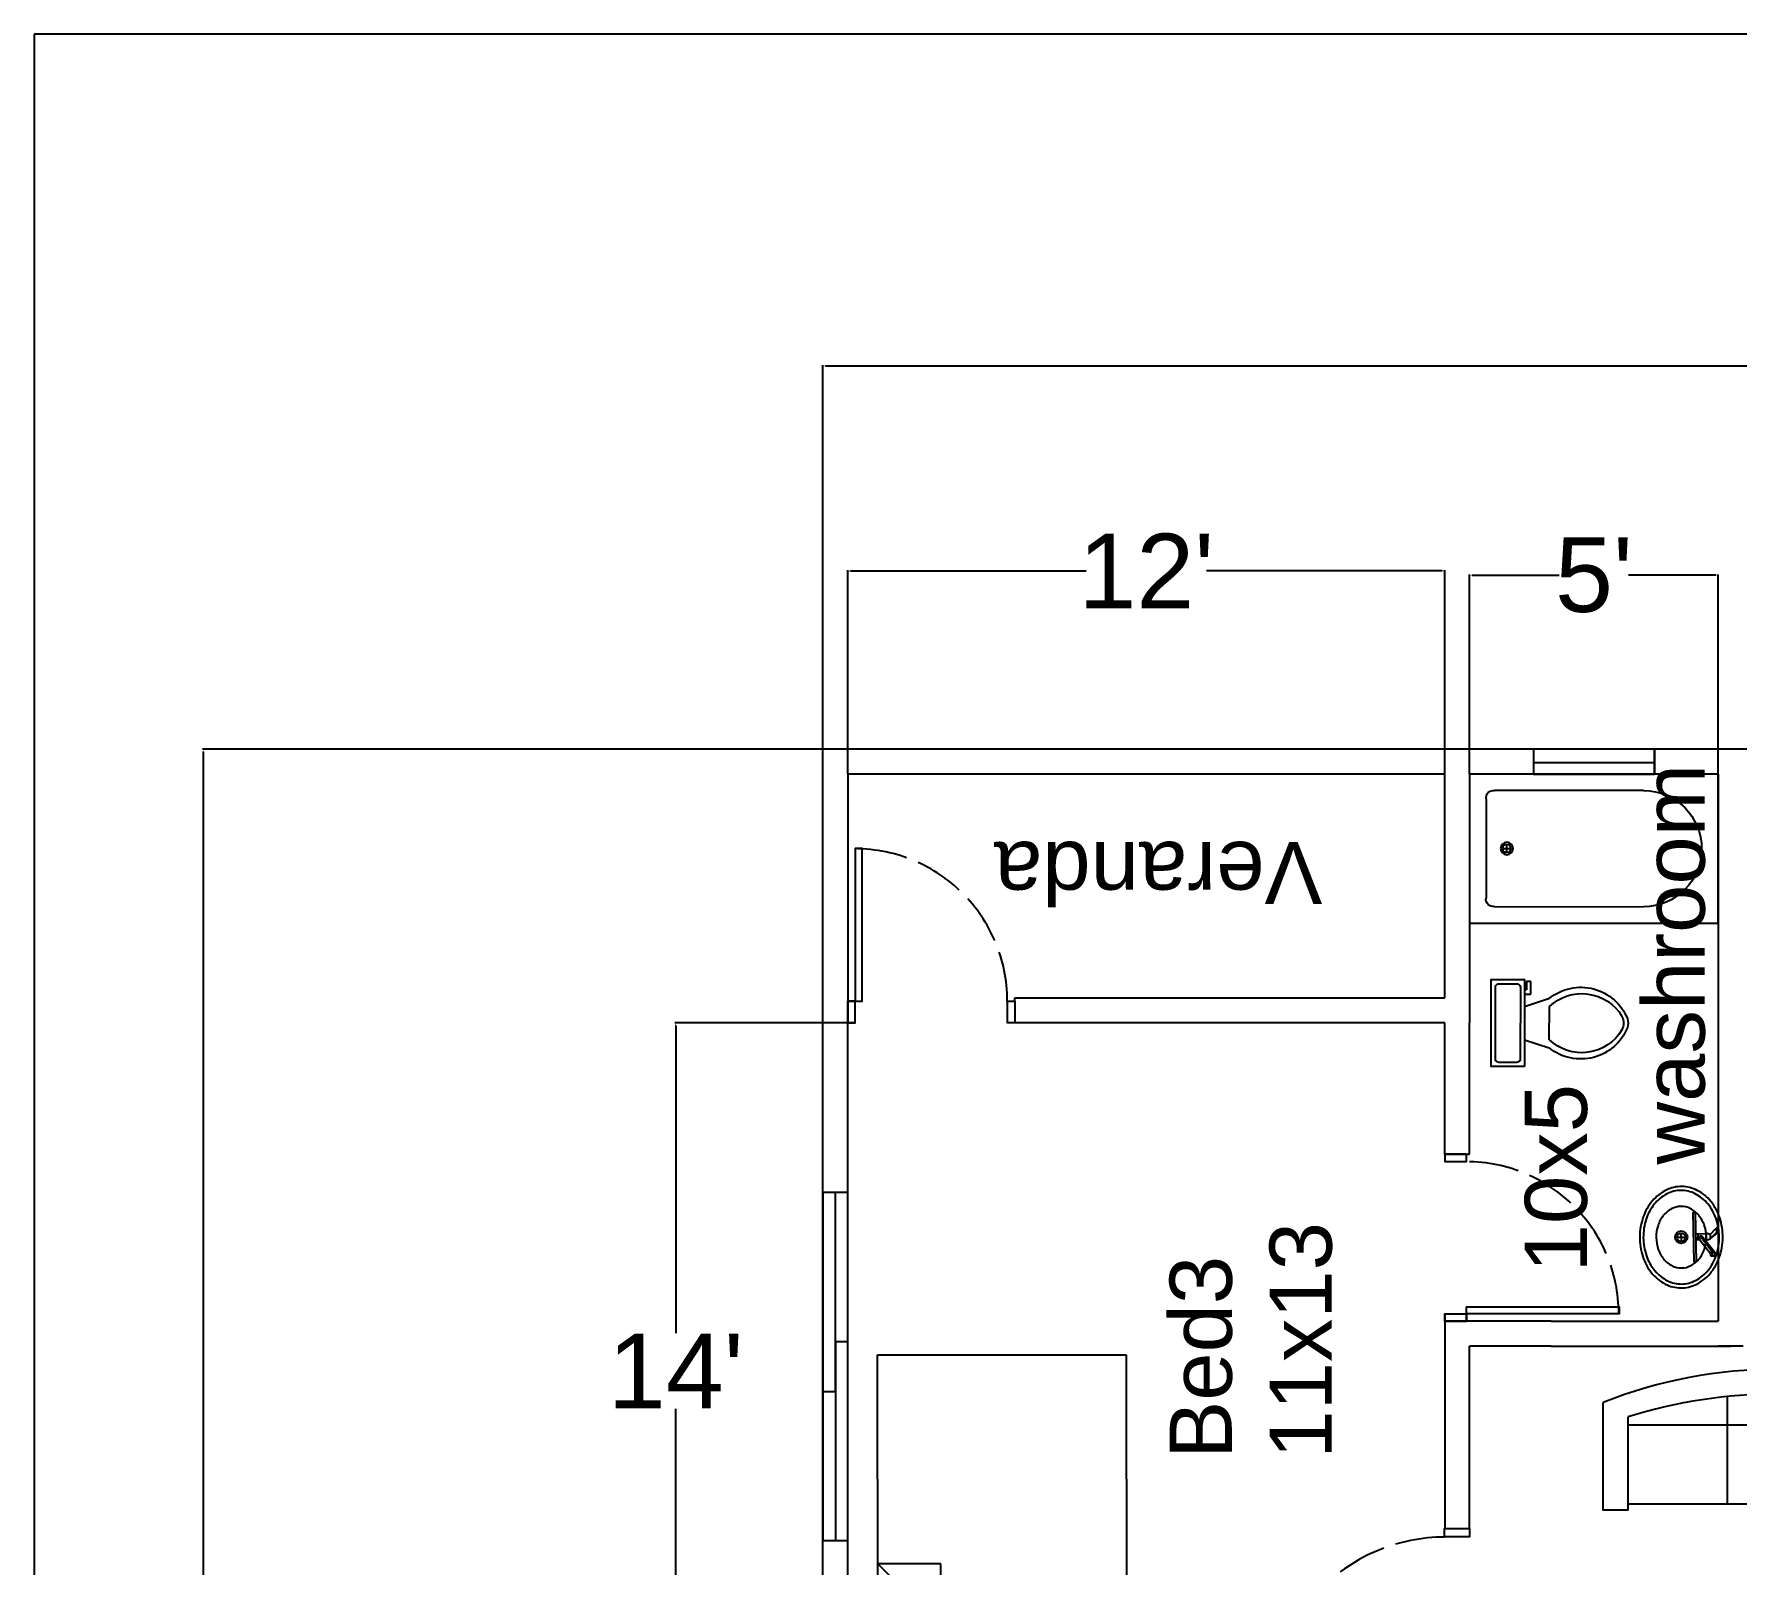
# Model space of a CAD drawing. Header units: inches. Extents: x -412 to 20037, y 548 to 16595.
# Drawn here: x 4942.9 to 5353.7, y 11939.5 to 12308.9 of the extents above; entities that cross this region are included whole.
import ezdxf

# ---------------------------------------------------------------- set-up
doc = ezdxf.new("R2010")
doc.units = ezdxf.units.IN
doc.header["$MEASUREMENT"] = 0
doc.linetypes.add('ACAD_ISO02W100', pattern=[15, 12, -3])
doc.layers.get('Defpoints').update_dxf_attribs({"color": 6})
doc.layers.add('bath', color=4, linetype='Continuous')
doc.layers.add('bed and sufa', color=90, linetype='Continuous')
doc.styles.get("Standard").update_dxf_attribs({"font": 'arial.ttf'})
doc.dimstyles.new('Copy of civil layout', dxfattribs={"dimtxt": 18, "dimasz": 0.625, "dimexe": 0.18, "dimexo": 0.0625, "dimgap": 0.09, "dimtad": 0, "dimtih": 1, "dimtoh": 1, "dimdec": 1, "dimzin": 0, "dimdsep": 46, "dimlunit": 4, "dimtxsty": 'Standard', "dimcen": 0.09, "dimclrd": 6, "dimclre": 256, "dimclrt": 256, "dimadec": 0, "dimazin": 0, "dimtfac": 1.5, "dimtdec": 1, "dimtofl": 0, "dimtmove": 0, "dimatfit": 0, "dimfxl": 1, "dimtolj": 1, "dimtzin": 0, "dimlwe": -1, "dimarcsym": 0})

# ---------------------------------------------------------------- blocks, each defined once
blk = doc.blocks.new('Bed - Queen')
at = {"linetype": 'Continuous'}
for p, q in [((0, -80.00003), (0, 0)), ((0, 0), (59.99999, 0)), ((59.99999, 0), (59.99999, -80.00003)), ((7.99999, -1.2), (28.79998, -1.2)), ((7.99999, -14.4), (7.99999, -1.2)), ((28.79998, -1.2), (28.79998, -14.4)), ((31.19999, -1.2), (51.99999, -1.2)), ((31.19999, -14.4), (31.19999, -1.2)), ((51.99999, -1.2), (51.99999, -16.4)), ((0, -14.4), (44.8, -14.4)), ((59.99999, -29.6), (44.8, -14.4)), ((44.8, -14.4), (44.8, -29.6)), ((51.99999, -16.4), (46.79936, -16.4)), ((44.8, -16.8), (0, -16.8)), ((44.8, -29.6), (59.99999, -29.6)), ((59.99999, -80.00003), (0, -80.00003))]:
    blk.add_line(p, q, dxfattribs=at)
blk = doc.blocks.new('Bath Tub - 26 x 60 in.')
for p, q in [((8, -18), (10, -18)), ((9, -17), (9, -19))]:
    blk.add_line(p, q)
blk.add_lwpolyline([(0, -36), (0, 0), (60, 0), (60, -36)], close=True)
for points in [[(6, -4), (42, -4)], [(4, -30), (4, -6)], [(42, -32), (6, -32)]]:
    blk.add_lwpolyline(points)
for radius in [1.5, 1]:
    blk.add_circle((9, -18), radius)
for centre, radius, start, end in [((5.75, -5.75), 1.77, 81.8699, 188.1301), ((42, -18), 14, 270, 90), ((5.75, -30.25), 1.77, 171.8699, 278.1301)]:
    blk.add_arc(centre, radius, start, end)
blk = doc.blocks.new('Toilet - top')
for p, q in [((9.5, -6), (9.5, -2)), ((-8, -8.5), (-8, -8)), ((-7, -8), (-7, -9.5)), ((-4, -8), (-6, -14)), ((4, -8), (6, -14)), ((-10, -8.5), (-8, -8.5)), ((-10, -9.5), (-10, -8.5)), ((-7, -9.5), (-10, -9.5)), ((4, -14), (-4, -14))]:
    blk.add_line(p, q)
blk.add_lwpolyline([(10.5, -8), (10.5, 0), (-10.5, 0), (-10.5, -8)], close=True)
for points in [[(-9.5, -2), (-9.5, -6)], [(8.5, -1), (-8.5, -1)], [(-8.5, -7), (8.5, -7)]]:
    blk.add_lwpolyline(points)
for centre, radius, start, end in [((-8.62, -1.88), 0.884, 81.8699, 188.1301), ((8.62, -1.88), 0.884, 351.8699, 98.1301), ((-8.62, -6.12), 0.884, 171.8699, 278.1301), ((8.62, -6.12), 0.884, 261.8699, 8.1301), ((3.52, -21.58), 12.17, 141.4691, 247.9714), ((4.2, -21.82), 11.33, 136.3677, 238.9468), ((-3.52, -21.58), 12.17, 292.0284, 38.5307), ((-4.2, -21.82), 11.33, 301.053, 43.6321), ((0, -27.88), 4, 245.7318, 294.2682), ((0, -29), 4, 254.8605, 285.1395)]:
    blk.add_arc(centre, radius, start, end)
blk = doc.blocks.new('Sink - Oval top')
for p, q in [((-1, 0), (1, 0)), ((0, 1), (0, -1))]:
    blk.add_line(p, q)
at = {"linetype": 'Continuous'}
for points in [[(-12.23, 0.39, 0.117634), (-11.46, -3.36, 0.104469), (-8.88, -6.8, 0.090016), (-5.08, -9.07, 0.08192), (-0.32, -10.02, 0.08192), (4.49, -9.38, 0.090016), (8.42, -7.36, 0.104469), (11.22, -4.09, 0.117634), (12.23, -0.39, 0.117634), (11.46, 3.36, 0.104469), (8.88, 6.8, 0.090016), (5.08, 9.07, 0.08192), (0.32, 10.02, 0.08192), (-4.49, 9.38, 0.090016), (-8.42, 7.36, 0.104469), (-11.22, 4.09, 0.117634)], [(-11.29, 0.16, 0.118622), (-10.52, -3.25, 0.104678), (-8.07, -6.36, 0.089562), (-4.54, -8.37, 0.081185), (-0.13, -9.15, 0.081185), (4.3, -8.49, 0.089562), (7.89, -6.58, 0.104678), (10.42, -3.55, 0.118622), (11.29, -0.16, 0.118622), (10.52, 3.25, 0.104678), (8.07, 6.36, 0.089562), (4.54, 8.37, 0.081185), (0.13, 9.15, 0.081185), (-4.3, 8.49, 0.089562), (-7.89, 6.58, 0.104678), (-10.42, 3.55, 0.118622)], [(-7.42, 0.08, 0.118283), (-6.91, -2.17, 0.104607), (-5.29, -4.21, 0.089718), (-2.97, -5.53, 0.081436), (-0.07, -6.04, 0.081436), (2.84, -5.59, 0.089718), (5.2, -4.33, 0.104607), (6.86, -2.32, 0.118283), (7.42, -0.08, 0.118283), (6.91, 2.17, 0.104607), (5.29, 4.21, 0.089718), (2.97, 5.53, 0.081436), (0.07, 6.04, 0.081436), (-2.84, 5.59, 0.089718), (-5.2, 4.33, 0.104607), (-6.86, 2.32, 0.118283)]]:
    blk.add_lwpolyline(points, format="xyb", close=True, dxfattribs=at)
for radius in [1.5, 1]:
    blk.add_circle((0, 0), radius)
blk = doc.blocks.new('Faucet - single handle front')
for p, q in [((-2, 6), (-2, 5.5)), ((-1, 6), (-2, 6)), ((-0.5, 4), (-2, 5.5)), ((-2, 5.5), (-1, 5.5)), ((-1, 5.5), (-1, 6)), ((0.5, 4), (-1, 6)), ((-1, 5.5), (0.5, 4)), ((-0.25, 2), (3.75, 5)), ((3.75, 4.5), (-0.25, 1.5)), ((3.75, 4.5), (3.75, 5)), ((3.75, 5), (4.75, 5)), ((3.75, 4), (3.75, 4.5)), ((4.75, 4.5), (3.75, 4.5)), ((4.75, 5), (4.75, 4.5)), ((4.75, 4.5), (4.75, 4)), ((-0.75, 3), (0.75, 3)), ((-0.75, 0.5), (-0.75, 3)), ((-0.75, 1), (0.75, 1)), ((-0.5, 4), (0.5, 4)), ((-0.25, 1.5), (-0.25, 2)), ((0.75, 1.5), (-0.25, 1.5)), ((0.75, 1.5), (4.08742, 4.003)), ((0.75, 3), (0.75, 2.7386)), ((0.75, 1.5), (0.75, 0.5)), ((4.75, 4), (3.75, 4))]:
    blk.add_line(p, q)
blk.add_lwpolyline([(-6, 0), (-6, 0.5), (6, 0.5), (6, 0)], close=True)
for centre, start, end in [((1.25426, 3.0302), 151.0646, 180.8629), ((-1.25426, 3.0302), 359.1371, 28.93536)]:
    blk.add_arc(centre, 2.00448, start, end)
blk = doc.blocks.new('Sofa - Roundback 7 ft.')
at = {"linetype": 'Continuous'}
for p, q in [((-12.00002, -32.4421), (-12.00003, -6.5971)), ((11.99997, -32.4421), (11.99998, -6.5971)), ((-36.000027, -34), (-36.000027, -11.4696)), ((35.99998, -34), (35.99998, -11.4696)), ((-35.999844, -13.3819), (35.9998, -13.3819)), ((-36.000027, -32.4421), (35.99998, -32.4421))]:
    blk.add_line(p, q, dxfattribs=at)
for points in [[(-36.000027, -34), (-42.000027, -34), (-42.000027, -8)], [(41.99998, -8), (41.99998, -34), (35.99998, -34)]]:
    blk.add_lwpolyline(points, dxfattribs=at)
for centre, radius, start, end in [((0, -114.25), 114.25, 68.43141, 111.5686), ((-0.00001, -127.1968), 121.1968, 72.72033, 107.2797)]:
    blk.add_arc(centre, radius, start, end, dxfattribs=at)
blk = doc.blocks.new('*D64')
at = {"transparency": 16777216}
for p, q in [((5133.16, 12136.32), (4983.55, 12136.32)), ((5133.16, 11524.32), (4983.55, 11524.32))]:
    blk.add_line(p, q, dxfattribs=at)
at = {"color": 6, "lineweight": -2, "transparency": 16777216}
for p, q in [((4983.73, 12135.69), (4983.73, 11839.6)), ((4983.73, 11524.94), (4983.73, 11821.04))]:
    blk.add_line(p, q, dxfattribs=at)
at = {"color": 6, "transparency": 16777216}
for points in [[(4983.62, 12135.69), (4983.83, 12135.69), (4983.73, 12136.32)], [(4983.62, 11524.94), (4983.83, 11524.94), (4983.73, 11524.32)]]:
    blk.add_solid(points, dxfattribs=at)
at = {"layer": 'Defpoints', "color": 0, "transparency": 16777216}
for p in [(5133.23, 12136.32), (4983.73, 11524.32), (5133.23, 11524.32)]:
    blk.add_point(p, dxfattribs=at)
at = {"transparency": 16777216, "insert": (4983.73, 11830.32), "char_height": 18, "attachment_point": 5}
blk.add_mtext("\\A1;51'", dxfattribs=at)
blk = doc.blocks.new('*D65')
at = {"transparency": 16777216}
for p, q in [((5139.16, 12070.32), (5097.55, 12070.32)), ((5139.16, 11902.32), (5097.55, 11902.32))]:
    blk.add_line(p, q, dxfattribs=at)
at = {"color": 6, "lineweight": -2, "transparency": 16777216}
for p, q in [((5097.73, 12069.69), (5097.73, 11995.44)), ((5097.73, 11902.94), (5097.73, 11977.19))]:
    blk.add_line(p, q, dxfattribs=at)
at = {"color": 6, "transparency": 16777216}
for points in [[(5097.62, 12069.69), (5097.83, 12069.69), (5097.73, 12070.32)], [(5097.62, 11902.94), (5097.83, 11902.94), (5097.73, 11902.32)]]:
    blk.add_solid(points, dxfattribs=at)
at = {"layer": 'Defpoints', "color": 0, "transparency": 16777216}
for p in [(5139.23, 12070.32), (5097.73, 11902.32), (5139.23, 11902.32)]:
    blk.add_point(p, dxfattribs=at)
at = {"transparency": 16777216, "insert": (5097.73, 11986.32), "char_height": 18, "attachment_point": 5}
blk.add_mtext("\\A1;14'", dxfattribs=at)
blk = doc.blocks.new('*D68')
at = {"transparency": 16777216}
for p, q in [((5133.23, 12136.38), (5133.23, 12229)), ((5949.23, 12136.38), (5949.23, 12229))]:
    blk.add_line(p, q, dxfattribs=at)
at = {"color": 6, "lineweight": -2, "transparency": 16777216}
for p, q in [((5133.85, 12228.82), (5525.81, 12228.82)), ((5948.6, 12228.82), (5556.64, 12228.82))]:
    blk.add_line(p, q, dxfattribs=at)
at = {"color": 6, "transparency": 16777216}
for points in [[(5133.85, 12228.92), (5133.85, 12228.71), (5133.23, 12228.82)], [(5948.6, 12228.92), (5948.6, 12228.71), (5949.23, 12228.82)]]:
    blk.add_solid(points, dxfattribs=at)
at = {"layer": 'Defpoints', "color": 0, "transparency": 16777216}
for p in [(5949.23, 12228.82), (5133.23, 12136.32), (5949.23, 12136.32)]:
    blk.add_point(p, dxfattribs=at)
at = {"transparency": 16777216, "insert": (5541.23, 12228.82), "char_height": 18, "attachment_point": 5}
blk.add_mtext("\\A1;68'", dxfattribs=at)
blk = doc.blocks.new('*D69')
at = {"transparency": 16777216}
for p, q in [((5139.23, 12130.38), (5139.23, 12179.5)), ((5283.23, 12130.38), (5283.23, 12179.5))]:
    blk.add_line(p, q, dxfattribs=at)
at = {"color": 6, "lineweight": -2, "transparency": 16777216}
for p, q in [((5139.85, 12179.32), (5196.71, 12179.32)), ((5282.6, 12179.32), (5225.74, 12179.32))]:
    blk.add_line(p, q, dxfattribs=at)
at = {"color": 6, "transparency": 16777216}
for points in [[(5139.85, 12179.42), (5139.85, 12179.21), (5139.23, 12179.32)], [(5282.6, 12179.42), (5282.6, 12179.21), (5283.23, 12179.32)]]:
    blk.add_solid(points, dxfattribs=at)
at = {"layer": 'Defpoints', "color": 0, "transparency": 16777216}
for p in [(5283.23, 12179.32), (5139.23, 12130.32), (5283.23, 12130.32)]:
    blk.add_point(p, dxfattribs=at)
at = {"transparency": 16777216, "insert": (5211.23, 12179.32), "char_height": 18, "attachment_point": 5}
blk.add_mtext("\\A1;12'", dxfattribs=at)
blk = doc.blocks.new('*D70')
at = {"transparency": 16777216}
for p, q in [((5289.23, 12130.38), (5289.23, 12178.5)), ((5349.23, 12130.38), (5349.23, 12178.5))]:
    blk.add_line(p, q, dxfattribs=at)
at = {"color": 6, "lineweight": -2, "transparency": 16777216}
for p, q in [((5289.85, 12178.32), (5310.85, 12178.32)), ((5348.6, 12178.32), (5327.6, 12178.32))]:
    blk.add_line(p, q, dxfattribs=at)
at = {"color": 6, "transparency": 16777216}
for points in [[(5289.85, 12178.42), (5289.85, 12178.21), (5289.23, 12178.32)], [(5348.6, 12178.42), (5348.6, 12178.21), (5349.23, 12178.32)]]:
    blk.add_solid(points, dxfattribs=at)
at = {"layer": 'Defpoints', "color": 0, "transparency": 16777216}
for p in [(5349.23, 12178.32), (5289.23, 12130.32), (5349.23, 12130.32)]:
    blk.add_point(p, dxfattribs=at)
at = {"transparency": 16777216, "insert": (5319.23, 12178.32), "char_height": 18, "attachment_point": 5}
blk.add_mtext("\\A1;5'", dxfattribs=at)

msp = doc.modelspace()

# ---------------------------------------------------------------- linework, layer by layer
for p, q in [((4942.94, 12308.86), (4942.94, 11346.87)), ((5949.23, 12136.32), (5133.23, 12136.32)), ((5133.23, 11850.45), (5133.23, 12136.32)), ((5139.23, 12130.32), (5139.23, 12076.32)), ((5283.23, 12130.32), (5139.23, 12130.32)), ((5283.23, 12076.32), (5283.23, 12130.32)), ((5349.23, 12130.32), (5289.23, 12130.32)), ((5289.23, 12130.32), (5289.23, 12070.32)), ((5349.23, 12130.32), (5349.23, 11998.32)), ((5139.23, 12076.32), (5139.23, 12075.57)), ((5179.53, 12075.57), (5179.53, 12076.32)), ((5179.53, 12076.32), (5283.23, 12076.32)), ((5139.23, 11902.32), (5139.23, 12070.32)), ((5283.23, 12070.32), (5179.53, 12070.32)), ((5283.23, 12038.62), (5283.23, 12070.32)), ((5289.23, 12038.62), (5289.23, 12070.32)), ((5283.23, 12038.62), (5289.23, 12038.62)), ((5283.23, 11998.32), (5283.23, 11948.31)), ((5289.23, 11998.32), (5288.48, 11998.32)), ((5308.93, 11998.32), (5289.23, 11998.32)), ((5308.93, 11998.32), (5349.23, 11998.32)), ((5289.2, 11948.32), (5289.23, 11992.32)), ((5308.93, 11992.32), (5289.23, 11992.32)), ((5308.93, 11992.32), (5352.23, 11992.32)), ((5355.23, 11992.32), (5349.23, 11992.32))]:
    msp.add_line(p, q)
at = {"color": 143, "true_color": 0x7aafdf}
msp.add_line((5304.61, 12133.1), (5333.85, 12133.1), dxfattribs=at)
msp.add_lwpolyline([(4942.94, 11346.87), (6284.09, 11346.87), (6284.09, 12308.86), (4942.94, 12308.86)])
for points in [[(5333.85, 12136.32), (5304.61, 12136.32), (5304.61, 12130.32), (5333.85, 12130.32)], [(5139.23, 11945.38), (5139.23, 12029.38), (5133.23, 12029.38), (5133.23, 11945.38)], [(5136.23, 11981.38), (5136.23, 12029.38), (5133.23, 12029.38), (5133.23, 11981.38)], [(5139.23, 11945.38), (5139.23, 11993.38), (5136.23, 11993.38), (5136.23, 11945.38)]]:
    msp.add_lwpolyline(points, close=True, dxfattribs=at)
msp.add_lwpolyline([(5333.85, 12136.32), (5333.85, 12136.32), (5333.85, 12130.32), (5333.85, 12130.32)], close=True)
at = {"color": 240, "true_color": 0xed1f24}
for points in [[(5140.98, 12075.57), (5142.73, 12075.57), (5142.73, 12112.37), (5140.98, 12112.37)], [(5139.23, 12070.32), (5140.98, 12070.32), (5140.98, 12075.57), (5139.23, 12075.57)], [(5179.53, 12070.32), (5177.77, 12070.32), (5177.77, 12075.57), (5179.53, 12075.57)], [(5283.23, 12038.62), (5283.23, 12036.87), (5288.48, 12036.87), (5288.48, 12038.62)], [(5283.23, 11998.32), (5283.23, 12000.07), (5288.48, 12000.07), (5288.48, 11998.32)], [(5288.48, 12000.07), (5288.48, 12001.82), (5325.28, 12001.82), (5325.28, 12000.07)], [(5289.2, 11948.32), (5289.2, 11946.32), (5283.2, 11946.31), (5283.2, 11948.31)]]:
    msp.add_lwpolyline(points, close=True, dxfattribs=at)
for points in [[(5140.98, 12070.32), (5139.23, 12070.32), (5139.23, 12075.57), (5142.73, 12075.57)], [(5177.71, 12075.57), (5179.53, 12075.57), (5179.53, 12070.32), (5177.77, 12070.32)], [(5288.48, 12036.8), (5288.48, 12038.62), (5283.23, 12038.62), (5283.23, 12036.87)], [(5283.23, 12000.07), (5283.23, 11998.32), (5288.48, 11998.32), (5288.48, 12001.82)], [(5283.2, 11946.25), (5283.2, 11948.31), (5289.2, 11948.32), (5289.2, 11946.32)]]:
    msp.add_lwpolyline(points, dxfattribs=at)
at = {"color": 240, "linetype": 'ACAD_ISO02W100', "true_color": 0xed1f24}
for centre, radius, start, end in [((5140.98, 12075.57), 36.73, 0, 90), ((5288.48, 12000.07), 36.73, 0, 90), ((5283.22, 11904.31), 41.93, 90.0292, 180.0292)]:
    msp.add_arc(centre, radius, start, end, dxfattribs=at)

# ---------------------------------------------------------------- block references
at = {"layer": 'bath', "xscale": -1}
for name, p, rotation in [('Bath Tub - 26 x 60 in.', (5289.19, 12094.38), 179.941591661645), ('Toilet - top', (5294.47, 12070.25), 89.97079583082231)]:
    msp.add_blockref(name, p, dxfattribs=dict(at, rotation=rotation))
at = {"layer": 'bath'}
for name, p, rotation in [('Sink - Oval top', (5340.29, 12018.59), 91.21483776212598), ('Faucet - single handle front', (5343.29, 12018.65), 271.2148377621259)]:
    msp.add_blockref(name, p, dxfattribs=dict(at, rotation=rotation))
at = {"layer": 'bed and sufa', "rotation": 180.0584083383537}
msp.add_blockref('Bed - Queen', (5206.48, 11910.24), dxfattribs=at)
at = {"layer": 'bed and sufa'}
msp.add_blockref('Sofa - Roundback 7 ft.', (5363.48, 11986.74), dxfattribs=at)

# ---------------------------------------------------------------- texts
for s, rotation, p in [('washroom', 90, (5345.96, 12036.12)), ('Veranda', 180, (5253.72, 12113.96)), ('10x5', 90, (5317.55, 12010.12)), ('11x13', 90, (5255.98, 11965.16)), ('Bed3', 90, (5231.88, 11965.16))]:
    msp.add_text(s, height=15, rotation=rotation).set_placement(p)

# ---------------------------------------------------------------- dimensions: what is measured, and where the dimension line sits
for base, p1, p2, picture, middle in [((5949.23, 12228.82), (5133.23, 12136.32), (5949.23, 12136.32), '*D68', (5541.23, 12228.82)), ((5283.23, 12179.32), (5139.23, 12130.32), (5283.23, 12130.32), '*D69', (5211.23, 12179.32)), ((5349.23, 12178.32), (5289.23, 12130.32), (5349.23, 12130.32), '*D70', (5319.23, 12178.32))]:
    dim = msp.add_linear_dim(base=base, p1=p1, p2=p2, dimstyle='Copy of civil layout')
    dim.commit()
    dim.dimension.update_dxf_attribs({"geometry": picture, "text_midpoint": middle})
for base, p1, p2, picture, middle in [((4983.73, 11524.32), (5133.23, 12136.32), (5133.23, 11524.32), '*D64', (4983.73, 11830.32)), ((5097.73, 11902.32), (5139.23, 12070.32), (5139.23, 11902.32), '*D65', (5097.73, 11986.32))]:
    dim = msp.add_linear_dim(base=base, p1=p1, p2=p2, angle=90, dimstyle='Copy of civil layout')
    dim.commit()
    dim.dimension.update_dxf_attribs({"geometry": picture, "text_midpoint": middle})

doc.saveas('drawing.dxf')
